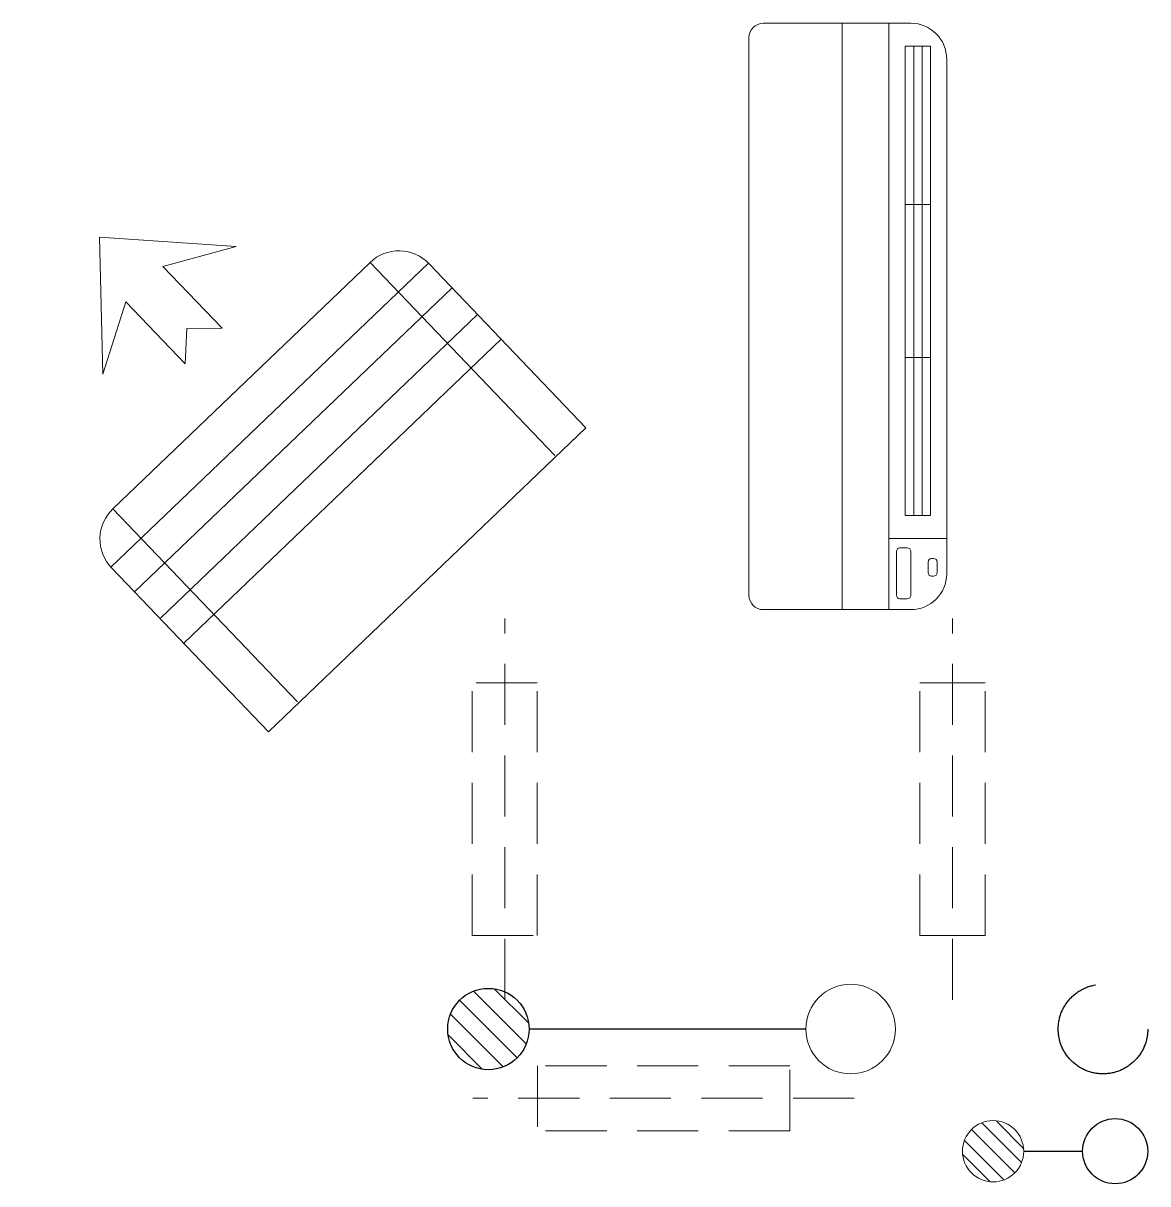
# Model space of a CAD drawing. Extents: x 3002737 to 4077523, y -995787 to -7267.
# Drawn here: x 3067746 to 3069127, y -898298 to -896873 of the extents above; entities that cross this region are included whole.
import ezdxf

# ---------------------------------------------------------------- set-up
doc = ezdxf.new("R2010")
doc.units = 0
doc.header["$LTSCALE"] = 1000
doc.header["$MEASUREMENT"] = 0
doc.linetypes.add('DASH', pattern=[0.35, 0.25, -0.1])
doc.linetypes.add('HIDDEN', pattern=[0.375, 0.25, -0.125])
doc.layers.get('0').update_dxf_attribs({"linetype": 'CONTINUOUS'})
for name, color, linetype in [('!!电气', 1, 'CONTINUOUS'), ('LVTRY', 252, 'CONTINUOUS'), ('VPIPE-凝结', 150, 'CONTINUOUS'), ('VPIPE-雨水', 4, 'DASH')]:
    doc.layers.add(name, color=color, linetype=linetype)
for name, color, linetype, lineweight in [('EQUIP_地漏', 7, 'CONTINUOUS', 18), ('VPIPE-废水', 31, 'TG_F', 18), ('平面-空调室内机', 176, 'CONTINUOUS', 9), ('平面-空调预留孔', 252, 'CONTINUOUS', 15)]:
    doc.layers.add(name, color=color, linetype=linetype, lineweight=lineweight)
doc.styles.add('TG_LINETYPE', font='SIMPLEX', dxfattribs={"width": 0.8, "height": 3, "bigfont": 'HZTXT'})
doc.linetypes.add('TG_F', pattern='A,2,-0.3,["F",TG_LINETYPE,S=0.1,R=0,X=-0.23,Y=-0.15],0', length=2.3)

# ---------------------------------------------------------------- blocks, each defined once
blk = doc.blocks.new('dongkong')
at = {"layer": '平面-空调预留孔', "color": 8, "linetype": 'HIDDEN', "ltscale": 0.3}
for p, q in [((-603796, 210899.9), (-603796, 210431.5)), ((-603836, 210821), (-603836, 210510.8)), ((-603836, 210821), (-603756, 210821)), ((-603756, 210821), (-603756, 210510.8))]:
    blk.add_line(p, q, dxfattribs=at)
blk.add_lwpolyline([(-603756, 210510.8), (-603836, 210510.8)], dxfattribs=at)
blk = doc.blocks.new('A$C001338C2')
at = {"color": 8}
for p, q in [((845, 303.6), (55, 303.6)), ((109.1, 214.8), (109.1, 303.6)), ((0, 248.6), (0, 22)), ((900, 22), (900, 248.6)), ((22, 0), (878, 0))]:
    blk.add_line(p, q, dxfattribs=at)
at = {"color": 8, "lineweight": 5}
for p, q in [((864.6, 278.7), (144.5, 278.7)), ((144.5, 278.7), (144.5, 265.8)), ((387, 278.7), (144.5, 278.7)), ((144.5, 278.7), (144.5, 252.9)), ((387, 239.9), (387, 278.7)), ((864.6, 278.7), (622, 278.7)), ((622, 278.7), (622, 239.9)), ((864.6, 252.9), (864.6, 278.7)), ((144.5, 265.8), (864.6, 265.8)), ((144.5, 239.9), (144.5, 252.9)), ((144.5, 252.9), (864.6, 252.9)), ((864.6, 265.8), (864.6, 239.9)), ((864.6, 239.9), (144.5, 239.9)), ((622, 239.9), (387, 239.9)), ((900, 214.8), (0, 214.8)), ((900, 143.2), (0, 143.2))]:
    blk.add_line(p, q, dxfattribs=at)
at = {"color": 8}
for points in [[(73.1, 275), (56.8, 275, -0.414214), (51.3, 280.5), (51.3, 283.4, -0.414214), (56.8, 288.9), (73.1, 288.9, -0.414214), (78.6, 283.4), (78.6, 280.5, -0.414214)], [(89.2, 226.4), (22.2, 226.4, -0.414214), (16.7, 231.9), (16.7, 243.1, -0.414214), (22.2, 248.6), (89.2, 248.6, -0.414214), (94.7, 243.1), (94.7, 231.9, -0.414214)]]:
    blk.add_lwpolyline(points, format="xyb", close=True, dxfattribs=at)
for centre, radius, start, end in [((55, 248.6), 55, 90, 180), ((845, 248.6), 55, 360, 90), ((22, 22), 22, 180, 270), ((878, 22), 22, 270, 360)]:
    blk.add_arc(centre, radius, start, end, dxfattribs=at)
blk = doc.blocks.new('$lvtry$00000171')
for p, q in [((-74.2, 10.6), (-10.6, 74.2)), ((-69.8, -27.4), (27.4, 69.8)), ((-53, -53), (53, 53)), ((-27.4, -69.8), (69.8, 27.4)), ((10.6, -74.2), (74.2, -10.6))]:
    blk.add_line(p, q)
blk.add_circle((0, 0), 75)
blk.add_point((0, 0))
blk = doc.blocks.new('$TwtSys$00000141')
at = {"color": 252}
for p, q in [((-47.1, 3.8), (-5, 45.9)), ((-47.1, 3.8), (-5, 45.9)), ((-43.6, -17.5), (17.5, 43.6)), ((-43.6, -17.5), (17.5, 43.6)), ((-33.2, -33.2), (33.2, 33.2)), ((-33.2, -33.2), (33.2, 33.2)), ((-16.2, -43.5), (43.8, 16.4)), ((-16.2, -43.5), (43.8, 16.4)), ((5.7, -46.1), (46.1, -5.7)), ((5.7, -46.1), (46.1, -5.7))]:
    blk.add_line(p, q, dxfattribs=at)
blk.add_circle((0, 0), 47, dxfattribs=at)
blk.add_circle((0, 0), 47, dxfattribs=at)
blk = doc.blocks.new('dasdasf1sa2f31as32f')
at = {"color": 8}
for p, q in [((-116, 585.6), (43.3, 640.5)), ((82.7, 476.6), (43.3, 640.5)), ((-22.8, 585.5), (-116, 585.6)), ((-22.8, 585.5), (-73.4, 493.2)), ((32.4, 555.1), (-18.1, 462.9)), ((82.7, 476.6), (32.4, 555.1)), ((-269.8, 524.3), (-427.7, 236.5)), ((-269.8, 524.3), (113.7, 314)), ((-473.5, 259.7), (-339.5, 504)), ((134.6, 245.5), (-338.8, 505.1)), ((-31.3, 504.4), (-73.4, 493.2)), ((-18.1, 462.9), (-31.3, 504.4)), ((114.7, 208.4), (-359.1, 468.2)), ((92.6, 168.8), (-380.9, 428.5)), ((72.3, 131.9), (-401.1, 391.6)), ((113.7, 314), (-44.2, 26.2)), ((0, 0), (-473.5, 259.7)), ((134, 244.4), (0, 0))]:
    blk.add_line(p, q, dxfattribs=at)
for centre, start, end in [((-294.5, 479.4), 61.2593, 151.2593), ((89, 269), 331.2593, 61.2593)]:
    blk.add_arc(centre, 51.3, start, end, dxfattribs=at)
blk = doc.blocks.new('GDGDRGDGDRGDR')
at = {"layer": '平面-空调室内机', "ltscale": 0.3, "xscale": -1}
for p, rotation in [((1045712.6, 653502.9), 180), ((231445.9, 1046278.1), 270)]:
    blk.add_blockref('dongkong', p, dxfattribs=dict(at, rotation=rotation))
at = {"layer": '平面-空调预留孔', "xscale": -1, "rotation": 15.00000000331026}
blk.add_blockref('dasdasf1sa2f31as32f', (441626.3, 442932.1), dxfattribs=at)
blk = doc.blocks.new('A$C5F341E43')
at = {"layer": 'VPIPE-凝结', "color": 252, "ltscale": 0.1}
blk.add_line((21670, 1535), (21330, 1535), dxfattribs=at)
blk.add_lwpolyline([(21937.6, 1385), (22010, 1385)], dxfattribs=at)
at = {"layer": 'VPIPE-凝结', "color": 252}
blk.add_circle((22050, 1385), 40, dxfattribs=at)
at = {"layer": 'VPIPE-废水', "color": 252}
blk.add_circle((21725, 1535), 55, dxfattribs=at)
at = {"layer": 'VPIPE-雨水', "color": 252}
blk.add_circle((22035, 1535), 55, dxfattribs=at)
at = {"color": 252}
blk.add_blockref('GDGDRGDGDRGDR', (-420616.6, -441032.1), dxfattribs=at)
at = {"layer": 'EQUIP_地漏', "color": 252, "xscale": 0.8, "yscale": -0.8, "zscale": 0.8, "rotation": 180}
blk.add_blockref('$TwtSys$00000141', (21900, 1385), dxfattribs=at)
at = {"layer": 'LVTRY', "color": 252, "xscale": 0.6666666667107825, "yscale": 0.6666666667107825, "rotation": 269.9999999939778}
blk.add_blockref('$lvtry$00000171', (21280, 1535), dxfattribs=at)
at = {"layer": '平面-空调室内机', "color": 252, "ltscale": 0.3, "rotation": 180}
blk.add_blockref('dongkong', (-581945.9, 212470.8), dxfattribs=at)
at = {"layer": '平面-空调室内机', "color": 252, "ltscale": 0.3, "xscale": -1, "rotation": 180}
blk.add_blockref('dongkong', (625646.1, 212470.8), dxfattribs=at)
at = {"layer": '平面-空调预留孔', "color": 252, "xscale": -0.800000000046565, "yscale": 0.800000000046565, "zscale": 0.800000000046565, "rotation": 269.9999997665698}
blk.add_blockref('A$C001338C2', (21600.1, 2050), dxfattribs=at)

msp = doc.modelspace()

# ---------------------------------------------------------------- block references
at = {"layer": '!!电气'}
msp.add_blockref('A$C5F341E43', (3047037.4, -899643.2), dxfattribs=at)

doc.saveas('drawing.dxf')
